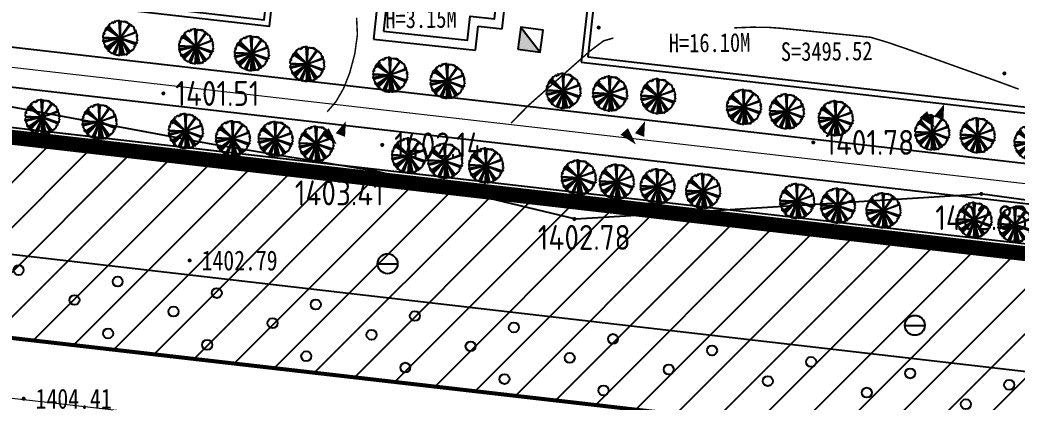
# Model space of a CAD drawing. Extents: x -2226 to 12369489, y -12501589 to 2275.
# Drawn here: x 5663964.1 to 5664064.1, y -6548057.2 to -6548018.8 of the extents above; entities that cross this region are included whole.
import ezdxf
from ezdxf.enums import TextEntityAlignment as Align

# ---------------------------------------------------------------- set-up
doc = ezdxf.new("R2010")
doc.units = 0
doc.header["$LTSCALE"] = 1000
doc.header["$MEASUREMENT"] = 0
for name, pattern in [('ACAD_ISO05W100', [34, 24, -3, 0.5, -3, 0.5, -3]), ('DASHDOT2', [0.5, 0.25, -0.125, 0, -0.125]), ('DIVIDE', [1.25, 0.5, -0.25, 0, -0.25, 0, -0.25])]:
    doc.linetypes.add(name, pattern=pattern)
doc.layers.get('0').update_dxf_attribs({"linetype": 'CONTINUOUS'})
for name, color, linetype in [('0-road', 33, 'CONTINUOUS'), ('0-tree', 93, 'CONTINUOUS'), ('DLSS', 4, 'CONTINUOUS'), ('JZ', 2, 'CONTINUOUS'), ('PUB_TEXT', 7, 'CONTINUOUS'), ('WALL', 2, 'CONTINUOUS'), ('台阶', 33, 'CONTINUOUS'), ('周边地形图', 8, 'CONTINUOUS'), ('用地红线', 1, 'DIVIDE'), ('看线', 92, 'CONTINUOUS'), ('车行道', 5, 'CONTINUOUS'), ('铺地', 25, 'CONTINUOUS')]:
    doc.layers.add(name, color=color, linetype=linetype)
doc.layers.add('道路红线', color=1, linetype='CONTINUOUS', lineweight=0)
doc.styles.add('HT', font='simhei.ttf', dxfattribs={"width": 0.8})
doc.styles.add('HZ', font='', dxfattribs={"width": 0.8})
doc.styles.get("Standard").update_dxf_attribs({"font": 'GBENOR', "bigfont": 'GBCBIG'})
doc.styles.get('HZ').set_extended_font_data('SimSun')

# ---------------------------------------------------------------- blocks, each defined once
blk = doc.blocks.new('gc090')
for points in [[(1.067, 1.447, 0, 1, 0), (0.52, 0.049, 1, 1, 0)], [(-1.016, 0.411, 1, 0, 0), (0.151, -0.902, 0, 0, 0)]]:
    blk.add_lwpolyline(points, format="xyseb")
blk = doc.blocks.new('GC042')
blk.add_line((-1, 0), (1, 0))
blk.add_circle((0, 0), 1)
blk = doc.blocks.new('gc170')
at = {"linetype": 'Continuous'}
blk.add_circle((0, 0), 0.5, dxfattribs=at)
blk = doc.blocks.new('GC200')
at = {"linetype": 'Continuous', "const_width": 0.2, "flags": 128}
blk.add_lwpolyline([(-0.1, 0, 1), (0.1, 0, 1)], format="xyb", close=True, dxfattribs=at)
blk = doc.blocks.new('WERWQWQEE')
at = {"layer": 'WALL', "color": 6, "ltscale": 10}
for p, q in [((4320662, -5837291), (4320662, -5860691)), ((4320862, -5837291), (4320862, -5860691))]:
    blk.add_line(p, q, dxfattribs=at)
at = {"layer": 'WALL', "ltscale": 10}
for points in [[(4320662, -5826191), (4369862, -5826191), (4369862, -5837291), (4320662, -5837291)], [(4321262, -5826791), (4369262, -5826791), (4369262, -5836691), (4321262, -5836691)], [(4369862, -5860691), (4313162, -5860691), (4313162, -5871791), (4369862, -5871791)], [(4369262, -5861291), (4313762, -5861291), (4313762, -5871191), (4369262, -5871191)]]:
    blk.add_lwpolyline(points, close=True, dxfattribs=at)
at = {"layer": 'WALL', "color": 2, "ltscale": 10}
for points in [[(4313162, -5861291), (4311662, -5861291), (4311662, -5836691), (4320662, -5836691)], [(4313162, -5860691), (4312262, -5860691), (4312262, -5837291), (4320662, -5837291)]]:
    blk.add_lwpolyline(points, dxfattribs=at)
at = {"layer": 'WALL', "color": 6, "ltscale": 10}
for points in [[(4324962, -5837291), (4324962, -5860691)], [(4325162, -5837291), (4325162, -5860691)]]:
    blk.add_lwpolyline(points, dxfattribs=at)
blk = doc.blocks.new('13')
at = {"layer": 'WALL', "ltscale": 10}
for points in [[(4411217, -5844573), (4492217, -5844573), (4492217, -5831973), (4411217, -5831973)], [(4411817, -5843973), (4491617, -5843973), (4491617, -5832573), (4411817, -5832573)]]:
    blk.add_lwpolyline(points, close=True, dxfattribs=at)
blk = doc.blocks.new('wqeqweq')
at = {"layer": '0-tree', "color": 76}
for p, q in [((163399, -122475), (163317, -122517)), ((163430, -122465), (163399, -122475)), ((163492, -122352), (163430, -122465)), ((163533, -122269), (163492, -122352)), ((163513, -122372), (163585, -122331)), ((163554, -122434), (163513, -122372)), ((163585, -122259), (163533, -122269)), ((163533, -122455), (163647, -122279)), ((165084, -123763), (163533, -122455)), ((163585, -122393), (163554, -122434)), ((163585, -122331), (163585, -122259)), ((163595, -122362), (163585, -122393)), ((163647, -122352), (163595, -122362)), ((163647, -122104), (163626, -122207)), ((163626, -122207), (163647, -122166)), ((163688, -122042), (163647, -122104)), ((163647, -122166), (163709, -122176)), ((163647, -122279), (165084, -123763)), ((163730, -122290), (163647, -122352)), ((163761, -122228), (163657, -122238)), ((163657, -122238), (163657, -122269)), ((163657, -122269), (163657, -122290)), ((163657, -122290), (163730, -122290)), ((163761, -122042), (163688, -122042)), ((163709, -122176), (163771, -122187)), ((163812, -122021), (163761, -122042)), ((163771, -122187), (163761, -122228)), ((163905, -121939), (163812, -122021)), ((163967, -121939), (163905, -121939)), ((164050, -121836), (163967, -121908)), ((163967, -121908), (163967, -121939)), ((164143, -121836), (164050, -121836)), ((164184, -121836), (164143, -121836)), ((164163, -121856), (164184, -121836)), ((164174, -121929), (164163, -121856)), ((164246, -121918), (164174, -121929)), ((164266, -121877), (164246, -121918)), ((164380, -121836), (164266, -121877)), ((164421, -121681), (164339, -121702)), ((164339, -121702), (164339, -121784)), ((164339, -121784), (164390, -121784)), ((164421, -121856), (164380, -121836)), ((164390, -121784), (164411, -121753)), ((164411, -121753), (164442, -121815)), ((164483, -121702), (164421, -121681)), ((164442, -121815), (164421, -121825)), ((164421, -121825), (164421, -121856)), ((164545, -121691), (164483, -121702)), ((164638, -121629), (164545, -121691)), ((164741, -121650), (164638, -121629)), ((164762, -121681), (164741, -121650)), ((164803, -121609), (164762, -121681)), ((164855, -121598), (164803, -121609)), ((164979, -121598), (164855, -121598)), ((165084, -123763), (164948, -121609)), ((164948, -121609), (164969, -121650)), ((164969, -121650), (165031, -121660)), ((165062, -121609), (164979, -121598)), ((165031, -121660), (165062, -121691)), ((165041, -121640), (165062, -121609)), ((165041, -121691), (165041, -121640)), ((165092, -121681), (165041, -121691)), ((165062, -121691), (165092, -121691)), ((165084, -123763), (165185, -121629)), ((165092, -121691), (165084, -123763)), ((166311, -121991), (165084, -123763)), ((165084, -123763), (166383, -122063)), ((165123, -121660), (165092, -121681)), ((165154, -121691), (165123, -121660)), ((165144, -121733), (165154, -121691)), ((165185, -121629), (165258, -121681)), ((165258, -121681), (165196, -121702)), ((165196, -121702), (165247, -121712)), ((165247, -121712), (165330, -121671)), ((165330, -121671), (165351, -121650)), ((165351, -121650), (165454, -121702)), ((165454, -121702), (165516, -121702)), ((165516, -121702), (165536, -121702)), ((165536, -121702), (165660, -121702)), ((165722, -121753), (165640, -121681)), ((165640, -121681), (165733, -121753)), ((165660, -121702), (165722, -121753)), ((165733, -121753), (165753, -121774)), ((165753, -121774), (165805, -121774)), ((165805, -121774), (165784, -121691)), ((165784, -121691), (165857, -121712)), ((165857, -121712), (165980, -121774)), ((166032, -121898), (165929, -121794)), ((165929, -121794), (165960, -121877)), ((165960, -121877), (166063, -121918)), ((165980, -121774), (166032, -121898)), ((166063, -121918), (166177, -121980)), ((166177, -121980), (166197, -121960)), ((166197, -121960), (166311, -121991)), ((166301, -122032), (166228, -121970)), ((166228, -121970), (166228, -122021)), ((166228, -122021), (166311, -122104)), ((166332, -122094), (166301, -122032)), ((166311, -122104), (166435, -122187)), ((166466, -122166), (166332, -122094)), ((166383, -122063), (166383, -122145)), ((166383, -122145), (166466, -122187)), ((166435, -122187), (166528, -122279)), ((166486, -122197), (166466, -122166)), ((166466, -122187), (166559, -122248)), ((166569, -122218), (166486, -122197)), ((166528, -122279), (166600, -122310)), ((166559, -122248), (166569, -122218)), ((166600, -122310), (166631, -122290)), ((166631, -122290), (166776, -122403)), ((166776, -122403), (166807, -122527)), ((162996, -123363), (162893, -123476)), ((162893, -123476), (162924, -123507)), ((162924, -123507), (162924, -123631)), ((162924, -123631), (162924, -123703)), ((162924, -123703), (162986, -123641)), ((162996, -123115), (162976, -123208)), ((162976, -123208), (162986, -123177)), ((163017, -123270), (162976, -123322)), ((162976, -123322), (162996, -123363)), ((162986, -123177), (163162, -123136)), ((162986, -123641), (165084, -123763)), ((163120, -123033), (162996, -123115)), ((163048, -123353), (163017, -123270)), ((163162, -123136), (163038, -123167)), ((163038, -123167), (163110, -123208)), ((163058, -123260), (163048, -123353)), ((163100, -123239), (163058, -123239)), ((163058, -123239), (163058, -123260)), ((163110, -123208), (163100, -123239)), ((163141, -122868), (163120, -122991)), ((163120, -122991), (163120, -123033)), ((163244, -122806), (163141, -122826)), ((163141, -122826), (163141, -122868)), ((163244, -122713), (163193, -122713)), ((163193, -122713), (163244, -122806)), ((163203, -122744), (163306, -122672)), ((163224, -122682), (163203, -122744)), ((163275, -122579), (163224, -122579)), ((163224, -122579), (163224, -122682)), ((163244, -122775), (163244, -122713)), ((163317, -122517), (163275, -122579)), ((163306, -122672), (163327, -122754)), ((163327, -122754), (163409, -122775)), ((163409, -122775), (163451, -122702)), ((163451, -122651), (163420, -122630)), ((163420, -122630), (163440, -122713)), ((163440, -122713), (163513, -122702)), ((163451, -122702), (163451, -122651)), ((163513, -122702), (165084, -123763)), ((165084, -123763), (167044, -122971)), ((167147, -123084), (165084, -123763)), ((166807, -122527), (166910, -122692)), ((166910, -122692), (166858, -122672)), ((166858, -122672), (166858, -122692)), ((166858, -122692), (166899, -122795)), ((166899, -122795), (166920, -122816)), ((166920, -122816), (166982, -122754)), ((166972, -122899), (166930, -122785)), ((167044, -122971), (166972, -122899)), ((166982, -122754), (167013, -122806)), ((167013, -122806), (167034, -122878)), ((167034, -122878), (167044, -123002)), ((167044, -123002), (167065, -123084)), ((167065, -123084), (167127, -123095)), ((167127, -123105), (167085, -123198)), ((167085, -123198), (167127, -123229)), ((167127, -123095), (167147, -123084)), ((167127, -123229), (167168, -123249)), ((167168, -123249), (167137, -123373)), ((167137, -123373), (167158, -123425)), ((167168, -123538), (167137, -123662)), ((167137, -123662), (167168, -123672)), ((167158, -123425), (167168, -123538)), ((167281, -123445), (167168, -123590)), ((167168, -123672), (167178, -123559)), ((167168, -123590), (167189, -123672)), ((167178, -123456), (167281, -123445)), ((167178, -123559), (167178, -123456)), ((167189, -123672), (167261, -123796)), ((162893, -123837), (162934, -123879)), ((162955, -124095), (162914, -124064)), ((162914, -124064), (162934, -124157)), ((162934, -123879), (162965, -123951)), ((162934, -124157), (162945, -124250)), ((162955, -123786), (162945, -123755)), ((162955, -124023), (162945, -124075)), ((162945, -124075), (162976, -124075)), ((162945, -124250), (163017, -124261)), ((165084, -123763), (162955, -123786)), ((165084, -123763), (162955, -124188)), ((162965, -123951), (162955, -123992)), ((162955, -123992), (162955, -124023)), ((162955, -124147), (162955, -124095)), ((162955, -124188), (162955, -124147)), ((162976, -124075), (165084, -123763)), ((163027, -124384), (162996, -124405)), ((162996, -124405), (163058, -124488)), ((163017, -124261), (163079, -124281)), ((163058, -124395), (163027, -124384)), ((163089, -124291), (163048, -124302)), ((163048, -124302), (163058, -124395)), ((163058, -124488), (163069, -124570)), ((165041, -123788), (163065, -124290)), ((163069, -124570), (163100, -124570)), ((163079, -124281), (163089, -124291)), ((163100, -124570), (163141, -124601)), ((163141, -124601), (163151, -124642)), ((163151, -124642), (163151, -124735)), ((163151, -124735), (163162, -124818)), ((163162, -124818), (163358, -124807)), ((163224, -124869), (163203, -124807)), ((163203, -124807), (163306, -124880)), ((163224, -124972), (163224, -124869)), ((163275, -124972), (163224, -124972)), ((163317, -125034), (163275, -124972)), ((163306, -124880), (163327, -124797)), ((163327, -124797), (163409, -124776)), ((163358, -124807), (163337, -124880)), ((163409, -124776), (163451, -124849)), ((163420, -124921), (163440, -124838)), ((163451, -124900), (163420, -124921)), ((163440, -124838), (163513, -124849)), ((163451, -124849), (163451, -124900)), ((163513, -124849), (165084, -123788)), ((165084, -123788), (163533, -125096)), ((163647, -125272), (165084, -123788)), ((165106, -123778), (164211, -125622)), ((165078, -123825), (164426, -125734)), ((165084, -123788), (164948, -125942)), ((165092, -125860), (165084, -123788)), ((165084, -123788), (165185, -125922)), ((166311, -125561), (165084, -123788)), ((165084, -123788), (166383, -125488)), ((167147, -124467), (165084, -123788)), ((165084, -123788), (167044, -124580)), ((165087, -123778), (165534, -125864)), ((165087, -123797), (166056, -125631)), ((165087, -123806), (165339, -125883)), ((166807, -125024), (166910, -124859)), ((166858, -124859), (166899, -124756)), ((166910, -124859), (166858, -124880)), ((166858, -124880), (166858, -124859)), ((166899, -124756), (166920, -124735)), ((166920, -124735), (166982, -124797)), ((166972, -124653), (166930, -124766)), ((167044, -124580), (166972, -124653)), ((166982, -124797), (167013, -124745)), ((167013, -124745), (167034, -124673)), ((167034, -124673), (167044, -124549)), ((167044, -124549), (167065, -124467)), ((167065, -124467), (167127, -124457)), ((167137, -124446), (167096, -124426)), ((167096, -124426), (167096, -124488)), ((167127, -124457), (167147, -124467)), ((167168, -124168), (167137, -124178)), ((167137, -124178), (167137, -124343)), ((167137, -124343), (167158, -124343)), ((167178, -124415), (167137, -124446)), ((167261, -123796), (167158, -123889)), ((167158, -123889), (167168, -123992)), ((167158, -124343), (167220, -124312)), ((167168, -123992), (167261, -124013)), ((167261, -124085), (167168, -124168)), ((167220, -124312), (167178, -124415)), ((167261, -124013), (167261, -124085)), ((163399, -125076), (163317, -125034)), ((163430, -125086), (163399, -125076)), ((163492, -125199), (163430, -125086)), ((163533, -125282), (163492, -125199)), ((163554, -125117), (163513, -125179)), ((163513, -125179), (163585, -125220)), ((163533, -125096), (163647, -125272)), ((163585, -125292), (163533, -125282)), ((163585, -125158), (163554, -125117)), ((163595, -125189), (163585, -125158)), ((163585, -125220), (163585, -125292)), ((163647, -125199), (163595, -125189)), ((163647, -125447), (163626, -125344)), ((163626, -125344), (163647, -125385)), ((163730, -125261), (163647, -125199)), ((163647, -125385), (163709, -125375)), ((163688, -125509), (163647, -125447)), ((163657, -125282), (163657, -125261)), ((163657, -125261), (163730, -125261)), ((163657, -125313), (163657, -125282)), ((163761, -125323), (163657, -125313)), ((163761, -125509), (163688, -125509)), ((163709, -125375), (163771, -125365)), ((163771, -125365), (163761, -125323)), ((163812, -125530), (163761, -125509)), ((163905, -125612), (163812, -125530)), ((163967, -125612), (163905, -125612)), ((163967, -125643), (163967, -125612)), ((164050, -125715), (163967, -125643)), ((164143, -125715), (164050, -125715)), ((164184, -125715), (164143, -125715)), ((164174, -125623), (164163, -125695)), ((164163, -125695), (164184, -125715)), ((164246, -125633), (164174, -125623)), ((164266, -125674), (164246, -125633)), ((164380, -125715), (164266, -125674)), ((164339, -125850), (164339, -125767)), ((164339, -125767), (164390, -125767)), ((164421, -125870), (164339, -125850)), ((164421, -125695), (164380, -125715)), ((164390, -125767), (164411, -125798)), ((164411, -125798), (164442, -125736)), ((164421, -125726), (164421, -125695)), ((164442, -125736), (164421, -125726)), ((164483, -125850), (164421, -125870)), ((164545, -125860), (164483, -125850)), ((164638, -125922), (164545, -125860)), ((164741, -125901), (164638, -125922)), ((164762, -125870), (164741, -125901)), ((164803, -125942), (164762, -125870)), ((164855, -125953), (164803, -125942)), ((164979, -125953), (164855, -125953)), ((164948, -125942), (164969, -125901)), ((164969, -125901), (165031, -125891)), ((165062, -125942), (164979, -125953)), ((165031, -125891), (165062, -125860)), ((165092, -125870), (165041, -125860)), ((165041, -125860), (165041, -125911)), ((165041, -125911), (165062, -125942)), ((165062, -125860), (165092, -125860)), ((165123, -125891), (165092, -125870)), ((165154, -125860), (165123, -125891)), ((165144, -125819), (165154, -125860)), ((165185, -125922), (165258, -125870)), ((165196, -125850), (165247, -125839)), ((165258, -125870), (165196, -125850)), ((165247, -125839), (165330, -125880)), ((165330, -125880), (165351, -125901)), ((165351, -125901), (165454, -125850)), ((165454, -125850), (165516, -125850)), ((165516, -125850), (165536, -125850)), ((165536, -125850), (165660, -125850)), ((165722, -125798), (165640, -125870)), ((165640, -125870), (165733, -125798)), ((165660, -125850), (165722, -125798)), ((165733, -125798), (165753, -125777)), ((165753, -125777), (165805, -125777)), ((165805, -125777), (165784, -125860)), ((165784, -125860), (165857, -125839)), ((165857, -125839), (165980, -125777)), ((166032, -125653), (165929, -125757)), ((165929, -125757), (165960, -125674)), ((165960, -125674), (166063, -125633)), ((165980, -125777), (166032, -125653)), ((166063, -125633), (166177, -125571)), ((166177, -125571), (166197, -125592)), ((166197, -125592), (166311, -125561)), ((166228, -125530), (166311, -125447)), ((166301, -125519), (166228, -125581)), ((166228, -125581), (166228, -125530)), ((166332, -125457), (166301, -125519)), ((166311, -125447), (166435, -125365)), ((166466, -125385), (166332, -125457)), ((166383, -125406), (166466, -125365)), ((166383, -125488), (166383, -125406)), ((166435, -125365), (166528, -125272)), ((166466, -125365), (166559, -125303)), ((166486, -125354), (166466, -125385)), ((166569, -125334), (166486, -125354)), ((166528, -125272), (166600, -125241)), ((166559, -125303), (166569, -125334)), ((166600, -125241), (166631, -125261)), ((166631, -125261), (166776, -125148)), ((166776, -125148), (166807, -125024))]:
    blk.add_line(p, q, dxfattribs=at)
for centre, radius in [((165078, -123769), 85.9), ((165069, -123732), 75.1), ((165106, -123778), 75.1), ((165083, -123767), 42.8), ((165056, -123787), 34.9)]:
    blk.add_circle(centre, radius, dxfattribs=at)
blk = doc.blocks.new('SEERRR')
at = {"layer": 'JZ'}
for p, q in [((4674631, -5888671), (4664341, -5888671)), ((4664341, -5888671), (4664341, -5891101)), ((4674631, -5893531), (4674631, -5888671)), ((4664341, -5891101), (4661911, -5891101)), ((4661911, -5891101), (4661911, -5898391)), ((4666771, -5898391), (4666771, -5893531)), ((4666771, -5893531), (4674631, -5893531)), ((4661911, -5898391), (4666771, -5898391))]:
    blk.add_line(p, q, dxfattribs=at)
at = {"layer": 'JZ', "linetype": 'Continuous'}
blk.add_line((4666771, -5894731), (4666777, -5894731), dxfattribs=at)
at = {"layer": 'JZ', "flags": 128}
blk.add_lwpolyline([(4673731, -5889571), (4665241, -5889571), (4665241, -5892001), (4662811, -5892001), (4662811, -5897491), (4665871, -5897491), (4665871, -5892631), (4673731, -5892631)], close=True, dxfattribs=at)
for points in [[(4666371, -5898391), (4666371, -5898891), (4667971, -5898891), (4667971, -5894731), (4675131, -5894731), (4675131, -5893131), (4674631, -5893131)], [(4666571, -5898391), (4666571, -5898691), (4667771, -5898691), (4667771, -5894531), (4674931, -5894531), (4674931, -5893331), (4674631, -5893331)]]:
    blk.add_lwpolyline(points, dxfattribs=at)
at = {"layer": '台阶', "linetype": 'Continuous', "ltscale": 5}
for p, q in [((4675231, -5893631), (4675131, -5893631)), ((4675231, -5893831), (4675131, -5893831)), ((4666871, -5898991), (4666871, -5898891)), ((4667071, -5898991), (4667071, -5898891))]:
    blk.add_line(p, q, dxfattribs=at)
at = {"layer": '铺地', "linetype": 'Continuous', "ltscale": 5}
for p, q in [((4666777, -5894210), (4666771, -5894210)), ((4668403, -5896648), (4668403, -5894731)), ((4670841, -5895023), (4668403, -5895023)), ((4669215, -5897461), (4669215, -5895023)), ((4670028, -5895023), (4670028, -5894731)), ((4670841, -5895835), (4670841, -5894731)), ((4671654, -5896648), (4671654, -5894731)), ((4674092, -5895023), (4671654, -5895023)), ((4672467, -5897461), (4672467, -5895023)), ((4673279, -5895023), (4673279, -5894731)), ((4674092, -5895835), (4674092, -5894731)), ((4668403, -5895835), (4667971, -5895835)), ((4671654, -5895835), (4669215, -5895835)), ((4670028, -5898274), (4670028, -5895835)), ((4674631, -5895835), (4672467, -5895835)), ((4673279, -5897440), (4673279, -5895835)), ((4669215, -5896648), (4667971, -5896648)), ((4672467, -5896648), (4670028, -5896648)), ((4670841, -5898391), (4670841, -5896648)), ((4671631, -5898391), (4674631, -5896659)), ((4671711, -5898691), (4674931, -5896833)), ((4671792, -5898991), (4675231, -5897006)), ((4674631, -5896648), (4673279, -5896648)), ((4674092, -5896970), (4674092, -5896648)), ((4666777, -5897461), (4666771, -5897461)), ((4670028, -5897461), (4667971, -5897461)), ((4668403, -5898391), (4668403, -5897461)), ((4673242, -5897461), (4670841, -5897461)), ((4671654, -5898378), (4671654, -5897461)), ((4670841, -5898274), (4668403, -5898274)), ((4669215, -5898391), (4669215, -5898274)), ((4671835, -5898274), (4671654, -5898274))]:
    blk.add_line(p, q, dxfattribs=at)
at = {"layer": '铺地', "linetype": 'Continuous'}
for p, q in [((4675231, -5894531), (4675231, -5893631)), ((4674631, -5894731), (4674631, -5896659)), ((4674931, -5894731), (4674931, -5896833)), ((4675231, -5894531), (4675231, -5897006)), ((4667771, -5898991), (4666871, -5898991)), ((4667771, -5898991), (4671792, -5898991)), ((4667971, -5898391), (4671631, -5898391)), ((4667971, -5898691), (4671711, -5898691))]:
    blk.add_line(p, q, dxfattribs=at)

msp = doc.modelspace()

# ---------------------------------------------------------------- hatches: boundary and pattern name
at = {"layer": 'PUB_TEXT'}
h = msp.add_hatch(dxfattribs=at)
h.set_pattern_fill('ANSI31', color=62, scale=2, style=0)
h.set_pattern_definition([(45, (5659762.3015, -6542474.5832), (-2.245064, 2.245064), [])])
h.paths.add_polyline_path([(5663873.171, -6548020.261), (5663879.443, -6548027.582), (5663881.275, -6548030.369), (5663882.846, -6548033.126), (5663884.784, -6548037.214), (5663886.498, -6548041.914), (5664209.462, -6548079.162), (5664214.541, -6548077.858), (5664217.802, -6548075.07), (5664219.11, -6548072.744), (5664219.681, -6548071.215), (5664228.415, -6548002.061), (5664220.847, -6547999.795), (5664214.425, -6547995.194), (5664209.895, -6547989.539), (5664201.202, -6548057.919)])
at = {"layer": '看线'}
msp.add_hatch(color=256, dxfattribs=at).paths.add_polyline_path([(5664014.007, -6548021.776), (5664016.237, -6548022.079), (5664014.309, -6548019.547)])

# ---------------------------------------------------------------- linework, layer by layer
at = {"layer": 'DLSS', "linetype": 'Continuous', "const_width": 0.4, "flags": 128}
msp.add_lwpolyline([(5663909.589, -6548044.565), (5664032.002, -6548058.621)], dxfattribs=at)
at = {"layer": '周边地形图', "flags": 128}
for points in [[(5663858.536, -6548009.414), (5663858.526, -6548009.419), (5663861.278, -6548012.313), (5663863.39, -6548016.196), (5663869.774, -6548017.106), (5663876.735, -6548021.565), (5663896.871, -6548019.626), (5663911.767, -6548021.501), (5663911.767, -6548021.501), (5663911.767, -6548021.501), (5663948.89, -6548024.889), (5663983.401, -6548031.298), (5663999.7, -6548033.979), (5664019.768, -6548038.795), (5664032.002, -6548038.039)], [(5664032.002, -6548038.039), (5664060.576, -6548036.274), (5664091.439, -6548040.517), (5664116.26, -6548044.268), (5664140.172, -6548049.162), (5664159.315, -6548050.362), (5664179.144, -6548053.08)], [(5664032.002, -6548050.32), (5663933.07, -6548038.895)], [(5664134.155, -6548062.117), (5664032.002, -6548050.32)]]:
    msp.add_lwpolyline(points, dxfattribs=at)
at = {"layer": '周边地形图', "const_width": 0.15}
for points in [[(5663997.826, -6548018.604), (5663997.908, -6548020.324), (5663997.645, -6548022.241), (5663997.146, -6548024.117), (5663996.519, -6548025.709), (5663995.764, -6548027.019), (5663994.881, -6548028.045)], [(5664035.7, -6548019.63), (5664037.434, -6548019.565), (5664039.119, -6548019.58), (5664040.491, -6548019.68)], [(5664040.491, -6548019.68), (5664049.373, -6548020.574), (5664051.094, -6548021.092), (5664053.085, -6548021.772), (5664055.086, -6548022.487), (5664056.838, -6548023.113), (5664058.339, -6548023.65), (5664059.591, -6548024.097), (5664060.593, -6548024.455), (5664061.345, -6548024.724), (5664061.847, -6548024.903), (5664062.099, -6548024.993), (5664062.242, -6548025.044), (5664062.414, -6548025.107), (5664062.617, -6548025.182), (5664062.851, -6548025.268), (5664063.114, -6548025.366), (5664063.408, -6548025.475), (5664063.733, -6548025.596), (5664064.087, -6548025.729), (5664064.214, -6548025.752)], [(5664013.312, -6548029.185), (5664015.104, -6548027.364), (5664021.228, -6548021.958), (5664022.598, -6548020.932), (5664023.576, -6548020.652)]]:
    msp.add_lwpolyline(points, dxfattribs=at)
at = {"layer": '周边地形图', "const_width": 0.2, "flags": 128}
for points in [[(5664022.004, -6548019.6, 1), (5664022.204, -6548019.6, 1)], [(5664062.685, -6548024.202, 1), (5664062.885, -6548024.202, 1)], [(5663978.354, -6548026.205, 1), (5663978.554, -6548026.205, 1)], [(5664000.297, -6548031.367, 1), (5664000.497, -6548031.367, 1)], [(5664043.521, -6548031.117, 1), (5664043.721, -6548031.117, 1)], [(5663999.5, -6548033.979, 1), (5663999.7, -6548033.979, 1)], [(5664060.376, -6548036.274, 1), (5664060.576, -6548036.274, 1)], [(5664019.568, -6548038.795, 1), (5664019.768, -6548038.795, 1)]]:
    msp.add_lwpolyline(points, format="xyb", close=True, dxfattribs=at)
at = {"layer": '周边地形图', "const_width": 0.4, "flags": 128}
msp.add_lwpolyline([(5663909.589, -6548044.565), (5664032.002, -6548058.621)], dxfattribs=at)
at = {"layer": '用地红线', "color": 1, "linetype": 'ACAD_ISO05W100', "ltscale": 0.4}
msp.add_line((5663457.361, -6547992.658), (5664206.238, -6548078.628), dxfattribs=at)
at = {"layer": '用地红线', "color": 1, "linetype": 'DIVIDE', "ltscale": 15, "const_width": 1.5}
msp.add_lwpolyline([(5664246.385, -6547690.335), (5663731.163, -6547585.38), (5663512.562, -6547540.76), (5663473.994, -6547974.436), (5664201.202, -6548057.919), (5664247.279, -6547693.07), (5664247.306, -6547692.63), (5664247.306, -6547692.098), (5664246.619, -6547690.736)], close=True, dxfattribs=at)
at = {"layer": '看线'}
msp.add_line((5664014.309, -6548019.547), (5664016.237, -6548022.079), dxfattribs=at)
msp.add_lwpolyline([(5664014.007, -6548021.776), (5664016.237, -6548022.079), (5664016.539, -6548019.849), (5664014.309, -6548019.547)], close=True, dxfattribs=at)
at = {"layer": '车行道', "color": 5}
for p, q in [((5663724.537, -6548002.191), (5664201.316, -6548056.925)), ((5663935.894, -6548018.402), (5664188.42, -6548047.392))]:
    msp.add_line(p, q, dxfattribs=at)
for points in [[(5663724.537, -6548002.191), (5664201.316, -6548056.925)], [(5663935.437, -6548022.376), (5664187.964, -6548051.366)]]:
    msp.add_lwpolyline(points, dxfattribs=at)
at = {"layer": '道路红线', "linetype": 'DASHDOT2', "ltscale": 25}
for p, q in [((5663411.367, -6547993.405), (5664362.229, -6548102.576)), ((5663934.792, -6548020.289), (5664188.192, -6548049.379))]:
    msp.add_line(p, q, dxfattribs=at)

# ---------------------------------------------------------------- block references
at = {"yscale": 0.001000000163912773, "zscale": 0.001}
for name, p, xscale, rotation in [('WERWQWQEE', (5660317.404, -6541687.614), 0.00100000027785459, 353.4511819773911), ('SEERRR', (5668004.668, -6554383.727), 0.0009999996740875392, 173.7443570648791), ('13', (5660304.474, -6541713.526), 0.00100000027785459, 353.4511819773911)]:
    msp.add_blockref(name, p, dxfattribs=dict(at, xscale=xscale, rotation=rotation))
at = {"layer": '0-road', "xscale": 0.0007999995723366737, "yscale": 0.0007999995723366737, "zscale": 0.001}
for p in [(5663842.053, -6547921.637), (5663849.661, -6547922.474), (5663855.246, -6547923.172), (5663860.807, -6547924.256), (5663869.136, -6547925.33), (5663874.868, -6547925.957), (5663886.511, -6547926.941), (5663891.168, -6547927.21), (5663896.004, -6547927.478), (5663904.602, -6547928.552), (5663908.901, -6547929), (5663834.243, -6547929.569), (5663839.974, -6547930.037), (5663913.806, -6547929.685), (5663848.63, -6547930.972), (5663853.357, -6547931.7), (5663857.637, -6547931.762), (5663923.482, -6547931.108), (5663928.036, -6547931.392), (5663861.73, -6547932.23), (5663933.443, -6547932.103), (5663871.019, -6547933.425), (5663874.645, -6547933.964), (5663878.739, -6547934.431), (5663888.028, -6547935.627), (5663891.847, -6547936.045), (5663895.941, -6547936.513), (5663900.503, -6547936.98), (5663909.935, -6547937.984), (5663914.028, -6547938.452), (5663918.59, -6547938.92), (5663927.721, -6547939.879), (5663931.815, -6547940.347)]:
    msp.add_blockref('wqeqweq', p, dxfattribs=at)
at = {"layer": '周边地形图', "color": 8, "zscale": 0.001}
for name, p in [('gc090', (5664055.683, -6548028.722)), ('gc090', (5663995.683, -6548030.425)), ('gc090', (5664025.683, -6548030.425)), ('GC042', (5664000.937, -6548043.28)), ('GC200', (5663981.086, -6548042.954)), ('GC042', (5664053.804, -6548049.458)), ('GC200', (5663964.445, -6548056.815))]:
    msp.add_blockref(name, p, dxfattribs=at)
for p, rotation in [((5663963.936, -6548043.918), 353.3927434757768), ((5663973.87, -6548045.069), 353.3927434757768), ((5663983.804, -6548046.219), 353.3927434757768), ((5663969.534, -6548046.918), 353.3326252134955), ((5663993.737, -6548047.37), 353.3927434757768), ((5663979.466, -6548048.079), 353.3326252134955), ((5664003.671, -6548048.521), 353.3927434757768), ((5663989.398, -6548049.24), 353.3326252134955), ((5664013.604, -6548049.671), 353.3927434757768), ((5663972.912, -6548050.268), 353.434848365897), ((5663999.331, -6548050.401), 353.3326252134955), ((5664023.538, -6548050.822), 353.3927434757768), ((5663982.846, -6548051.411), 353.434848365897), ((5664009.263, -6548051.563), 353.3326252134955), ((5663992.781, -6548052.554), 353.434848365897), ((5664019.196, -6548052.724), 353.3326252134955), ((5664033.471, -6548051.972), 353.3927434757768), ((5664002.715, -6548053.698), 353.434848365897), ((5664043.405, -6548053.123), 353.3927434757768), ((5664012.65, -6548054.841), 353.434848365897), ((5664029.128, -6548053.885), 353.3326252134955), ((5664053.339, -6548054.274), 353.3927434757768), ((5664039.06, -6548055.046), 353.3326252134955), ((5664063.272, -6548055.424), 353.3927434757768), ((5664022.584, -6548055.984), 353.434848365897), ((5664048.993, -6548056.207), 353.3326252134955), ((5664058.925, -6548057.368), 353.3326252134955)]:
    msp.add_blockref('gc170', p, dxfattribs=dict(at, rotation=rotation))

# ---------------------------------------------------------------- texts
at = {"layer": 'PUB_TEXT', "style": 'HT', "width": 0.8}
for s, p in [('H=3.15M', (5664000.719, -6548019.678)), ('H=16.10M', (5664029.144, -6548022.101)), ('S=3495.52', (5664040.377, -6548022.96))]:
    msp.add_text(s, height=1.8776, rotation=0.60315, dxfattribs=at).set_placement(p)
at = {"layer": '周边地形图'}
for s, p in [('1401.51', (5663979.654, -6548026.205)), ('1402.14', (5664001.597, -6548031.367)), ('1401.78', (5664044.821, -6548031.117)), ('1403.41', (5663991.633, -6548036.178)), ('1402.83', (5664055.856, -6548038.669)), ('1402.78', (5664015.996, -6548040.642))]:
    msp.add_text(s, height=2.5, dxfattribs=at).set_placement(p, align=Align.MIDDLE_LEFT)
at = {"layer": '周边地形图', "style": 'HZ', "width": 0.8}
for s, p in [('1402.79', (5663982.286, -6548042.954)), ('1404.41', (5663965.645, -6548056.815))]:
    msp.add_text(s, height=2, dxfattribs=at).set_placement(p, align=Align.MIDDLE_LEFT)

doc.saveas('drawing.dxf')
